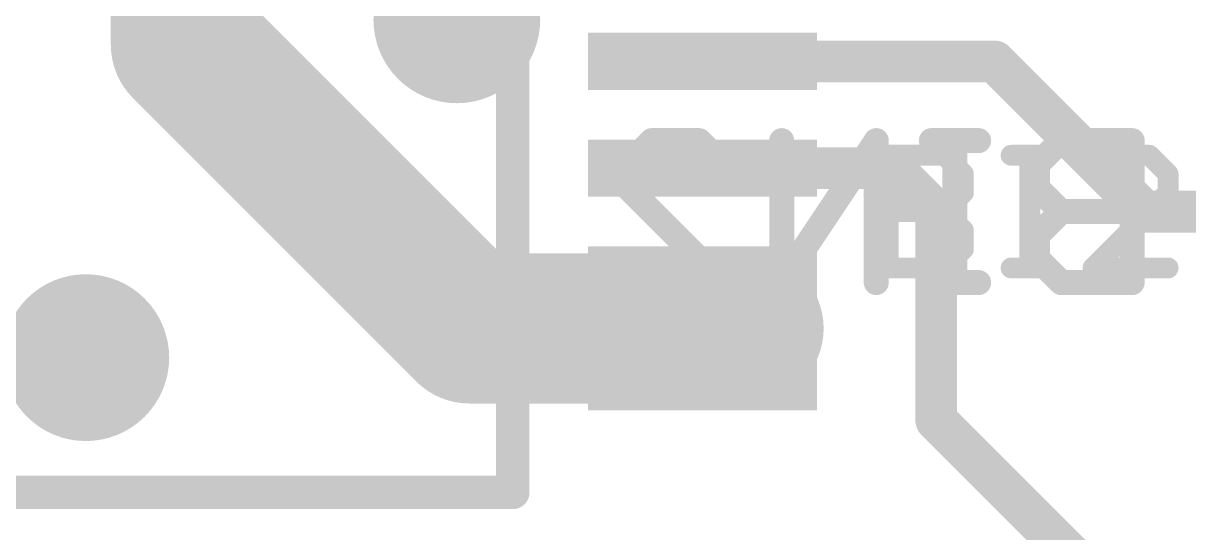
# Model space of a CAD drawing. Extents: x -39 to 68, y -16 to 20.
# Drawn here: x 9.68 to 16.78, y 4.4 to 7.5 of the extents above; entities that cross this region are included whole.
import ezdxf

# ---------------------------------------------------------------- set-up
doc = ezdxf.new("R2010")
doc.units = 0
for name, color, linetype in [('1', 12, 'CONTINUOUS'), ('18', 110, 'CONTINUOUS'), ('21', 41, 'CONTINUOUS'), ('22', 40, 'CONTINUOUS')]:
    doc.layers.add(name, color=color, linetype=linetype)

# ---------------------------------------------------------------- blocks, each defined once
blk = doc.blocks.new('RECT')
blk.add_solid([(-0.5, -0.5), (0.5, -0.5), (-0.5, 0.5), (0.5, 0.5)])
blk = doc.blocks.new('ROUNDV')
at = {"const_width": 0.5}
blk.add_lwpolyline([(0, -0.25, 1), (0, 0.25, 1), (0, -0.25)], format="xyb", dxfattribs=at)

msp = doc.modelspace()

# ---------------------------------------------------------------- linework, layer by layer
at = {"layer": '1'}
for points, const_width in [([(10.668, 7.366), (10.668, 12.7)], 0.9144), ([(12.3952, 5.6388), (10.668, 7.366)], 0.9144), ([(13.816, 7.265), (15.595, 7.265)], 0.254), ([(15.595, 7.265), (16.51, 6.35)], 0.254), ([(13.816, 6.615), (14.975, 6.615)], 0.254), ([(14.975, 6.615), (15.24, 6.35)], 0.254), ([(15.24, 6.35), (15.24, 5.08)], 0.254), ([(16.51, 6.35), (17.78, 6.35)], 0.254), ([(12.3952, 5.6388), (13.97, 5.6388)], 0.9144), ([(13.97, 5.6388), (14.097, 5.6388)], 0.9144), ([(13.816, 5.7928), (13.816, 5.965)], 0.254), ([(13.97, 5.6388), (13.816, 5.7928)], 0.254), ([(13.97, 5.6388), (13.816, 5.4848)], 0.254), ([(13.816, 5.4848), (13.816, 5.315)], 0.254), ([(15.24, 5.08), (16.51, 3.81)], 0.254)]:
    msp.add_lwpolyline(points, dxfattribs=dict(at, const_width=const_width))
for points, const_width in [([(10.8296, 7.5276, 1), (10.5064, 7.2044)], 0.4572), ([(10.4394, 7.366, 1), (10.8966, 7.366)], 0.4572), ([(13.816, 7.3285, 1), (13.816, 7.2015)], 0.127), ([(15.6399, 7.3099, 1), (15.5501, 7.2201)], 0.127), ([(15.595, 7.2015, 1), (15.595, 7.3285)], 0.127), ([(13.816, 6.6785, 1), (13.816, 6.5515)], 0.127), ([(15.0199, 6.6599, 1), (14.9301, 6.5701)], 0.127), ([(14.975, 6.5515, 1), (14.975, 6.6785)], 0.127), ([(15.3035, 6.35, 1), (15.1765, 6.35)], 0.127), ([(16.51, 6.4135, 1), (16.51, 6.2865)], 0.127), ([(15.1951, 6.3051, 1), (15.2849, 6.3949)], 0.127), ([(16.4651, 6.3051, 1), (16.5549, 6.3949)], 0.127), ([(12.3952, 5.8674, 1), (12.3952, 5.4102)], 0.4572), ([(13.97, 5.8674, 1), (13.97, 5.4102)], 0.4572), ([(13.8795, 5.965, 1), (13.7525, 5.965)], 0.127), ([(13.97, 5.4102, 1), (13.97, 5.8674)], 0.4572), ([(14.097, 5.4102, 1), (14.097, 5.8674)], 0.4572), ([(12.2336, 5.4772, 1), (12.5568, 5.8004)], 0.4572), ([(13.8609, 5.8377, 1), (13.7711, 5.7479)], 0.127), ([(13.7525, 5.7928, 1), (13.8795, 5.7928)], 0.127), ([(14.0149, 5.5939, 1), (13.9251, 5.6837)], 0.127), ([(13.9251, 5.5939, 1), (14.0149, 5.6837)], 0.127), ([(13.8795, 5.4848, 1), (13.7525, 5.4848)], 0.127), ([(13.7711, 5.5297, 1), (13.8609, 5.4399)], 0.127), ([(13.7525, 5.315, 1), (13.8795, 5.315)], 0.127), ([(15.2849, 5.1249, 1), (15.1951, 5.0351)], 0.127), ([(15.1765, 5.08, 1), (15.3035, 5.08)], 0.127)]:
    msp.add_lwpolyline(points, format="xyb", dxfattribs=dict(at, const_width=const_width))
at = {"layer": '21'}
for points, const_width in [([(12.66, 13.14), (12.66, 4.64)], 0.2032), ([(14.9479, 6.0071), (14.9479, 6.6935)], 0.127), ([(14.9479, 6.6935), (15.2911, 6.6935)], 0.127), ([(15.2911, 6.6935), (15.4055, 6.5791)], 0.127), ([(15.6963, 6.6935), (15.9251, 6.6935)], 0.127), ([(15.8107, 6.0071), (15.8107, 6.6935)], 0.127), ([(16.3097, 6.6935), (16.1953, 6.5791)], 0.127), ([(16.5385, 6.6935), (16.3097, 6.6935)], 0.127), ([(16.6529, 6.5791), (16.5385, 6.6935)], 0.127), ([(15.4055, 6.5791), (15.4055, 6.4647)], 0.127), ([(16.6529, 6.4647), (16.6529, 6.5791)], 0.127), ([(15.4055, 6.4647), (15.2911, 6.3503)], 0.127), ([(16.1953, 6.0071), (16.6529, 6.4647)], 0.127), ([(14.9479, 6.3503), (15.2911, 6.3503)], 0.127), ([(15.2911, 6.3503), (15.4055, 6.2359)], 0.127), ([(15.4055, 6.2359), (15.4055, 6.1215)], 0.127), ([(15.4055, 6.1215), (15.2911, 6.0071)], 0.127), ([(15.2911, 6.0071), (14.9479, 6.0071)], 0.127), ([(15.6963, 6.0071), (15.9251, 6.0071)], 0.127), ([(16.6529, 6.0071), (16.1953, 6.0071)], 0.127), ([(12.66, 4.64), (7.66, 4.64)], 0.2032)]:
    msp.add_lwpolyline(points, dxfattribs=dict(at, const_width=const_width))
for points, const_width in [([(14.9797, 6.6935, 1), (14.9162, 6.6935)], 0.0635), ([(14.9479, 6.7252, 1), (14.9479, 6.6617)], 0.0635), ([(15.3135, 6.7159, 1), (15.2686, 6.671)], 0.0635), ([(15.2911, 6.6617, 1), (15.2911, 6.7252)], 0.0635), ([(15.6963, 6.7252, 1), (15.6963, 6.6617)], 0.0635), ([(15.8425, 6.6935, 1), (15.779, 6.6935)], 0.0635), ([(15.9251, 6.6617, 1), (15.9251, 6.7252)], 0.0635), ([(16.3097, 6.7252, 1), (16.3097, 6.6617)], 0.0635), ([(16.3321, 6.671, 1), (16.2872, 6.7159)], 0.0635), ([(16.5609, 6.7159, 1), (16.516, 6.671)], 0.0635), ([(16.5385, 6.6617, 1), (16.5385, 6.7252)], 0.0635), ([(15.4372, 6.5791, 1), (15.3737, 6.5791)], 0.0635), ([(15.383, 6.5566, 1), (15.4279, 6.6015)], 0.0635), ([(16.1728, 6.6015, 1), (16.2177, 6.5566)], 0.0635), ([(16.6846, 6.5791, 1), (16.6211, 6.5791)], 0.0635), ([(16.6304, 6.5566, 1), (16.6753, 6.6015)], 0.0635), ([(15.3737, 6.4647, 1), (15.4372, 6.4647)], 0.0635), ([(15.4279, 6.4422, 1), (15.383, 6.4871)], 0.0635), ([(16.6211, 6.4647, 1), (16.6846, 6.4647)], 0.0635), ([(16.6753, 6.4422, 1), (16.6304, 6.4871)], 0.0635), ([(14.9479, 6.382, 1), (14.9479, 6.3185)], 0.0635), ([(15.3135, 6.3727, 1), (15.2686, 6.3278)], 0.0635), ([(15.2686, 6.3727, 1), (15.3135, 6.3278)], 0.0635), ([(15.2911, 6.3185, 1), (15.2911, 6.382)], 0.0635), ([(15.4372, 6.2359, 1), (15.3737, 6.2359)], 0.0635), ([(15.383, 6.2134, 1), (15.4279, 6.2583)], 0.0635), ([(15.4279, 6.099, 1), (15.383, 6.1439)], 0.0635), ([(15.3737, 6.1215, 1), (15.4372, 6.1215)], 0.0635), ([(14.9479, 6.0389, 1), (14.9479, 5.9754)], 0.0635), ([(14.9162, 6.0071, 1), (14.9797, 6.0071)], 0.0635), ([(15.2686, 6.0296, 1), (15.3135, 5.9846)], 0.0635), ([(15.2911, 5.9754, 1), (15.2911, 6.0389)], 0.0635), ([(15.6963, 6.0389, 1), (15.6963, 5.9754)], 0.0635), ([(15.779, 6.0071, 1), (15.8425, 6.0071)], 0.0635), ([(15.9251, 5.9754, 1), (15.9251, 6.0389)], 0.0635), ([(16.1728, 6.0296, 1), (16.2177, 5.9846)], 0.0635), ([(16.1953, 6.0389, 1), (16.1953, 5.9754)], 0.0635), ([(16.6529, 5.9754, 1), (16.6529, 6.0389)], 0.0635), ([(12.6092, 4.64, 1), (12.7108, 4.64)], 0.1016), ([(12.66, 4.5892, 1), (12.66, 4.6908)], 0.1016)]:
    msp.add_lwpolyline(points, format="xyb", dxfattribs=dict(at, const_width=const_width))
at = {"layer": '22', "const_width": 0.1524}
for points in [[(13.3629, 6.6385), (13.5069, 6.7825)], [(13.5069, 6.7825), (13.795, 6.7825)], [(13.795, 6.7825), (13.9391, 6.6385)], [(14.8746, 6.7825), (14.2984, 5.9182)], [(14.2984, 5.9182), (14.2984, 6.7825)], [(14.8746, 5.9182), (14.8746, 6.7825)], [(15.4983, 6.7825), (15.2102, 6.7825)], [(15.3542, 5.9182), (15.3542, 6.7825)], [(16.0016, 6.7825), (15.8576, 6.6385)], [(16.4338, 6.7825), (16.0016, 6.7825)], [(16.4338, 5.9182), (16.4338, 6.7825)], [(13.3629, 6.4944), (13.3629, 6.6385)], [(15.8576, 6.6385), (15.8576, 6.4944)], [(13.9391, 5.9182), (13.3629, 6.4944)], [(15.8576, 6.4944), (16.0016, 6.3504)], [(16.0016, 6.3504), (15.8576, 6.2063)], [(16.4338, 6.3504), (16.0016, 6.3504)], [(15.8576, 6.2063), (15.8576, 6.0623)], [(15.8576, 6.0623), (16.0016, 5.9182)], [(13.3629, 5.9182), (13.9391, 5.9182)], [(15.4983, 5.9182), (15.2102, 5.9182)], [(16.0016, 5.9182), (16.4338, 5.9182)]]:
    msp.add_lwpolyline(points, dxfattribs=at)
at = {"layer": '22', "const_width": 0.0762}
for points in [[(13.5069, 6.8206, 1), (13.5069, 6.7444)], [(13.5339, 6.7556, 1), (13.48, 6.8095)], [(13.822, 6.8095, 1), (13.7681, 6.7556)], [(13.795, 6.7444, 1), (13.795, 6.8206)], [(14.3365, 6.7825, 1), (14.2603, 6.7825)], [(14.9127, 6.7825, 1), (14.8365, 6.7825)], [(14.9063, 6.7614, 1), (14.8429, 6.8037)], [(15.2102, 6.8206, 1), (15.2102, 6.7444)], [(15.3923, 6.7825, 1), (15.3161, 6.7825)], [(15.4983, 6.7444, 1), (15.4983, 6.8206)], [(16.0016, 6.8206, 1), (16.0016, 6.7444)], [(16.0286, 6.7556, 1), (15.9747, 6.8095)], [(16.4719, 6.7825, 1), (16.3957, 6.7825)], [(16.4338, 6.7444, 1), (16.4338, 6.8206)], [(13.3359, 6.6654, 1), (13.3898, 6.6115)], [(13.401, 6.6385, 1), (13.3248, 6.6385)], [(13.9121, 6.6115, 1), (13.966, 6.6654)], [(15.8306, 6.6654, 1), (15.8845, 6.6115)], [(15.8957, 6.6385, 1), (15.8195, 6.6385)], [(13.3898, 6.5214, 1), (13.3359, 6.4675)], [(15.8845, 6.5214, 1), (15.8306, 6.4675)], [(13.3248, 6.4944, 1), (13.401, 6.4944)], [(15.8195, 6.4944, 1), (15.8957, 6.4944)], [(16.0016, 6.3885, 1), (16.0016, 6.3123)], [(16.0286, 6.3234, 1), (15.9747, 6.3773)], [(15.9747, 6.3234, 1), (16.0286, 6.3773)], [(16.4338, 6.3123, 1), (16.4338, 6.3885)], [(15.8306, 6.2333, 1), (15.8845, 6.1794)], [(15.8957, 6.2063, 1), (15.8195, 6.2063)], [(15.8845, 6.0892, 1), (15.8306, 6.0353)], [(15.8195, 6.0623, 1), (15.8957, 6.0623)], [(13.3629, 5.9563, 1), (13.3629, 5.8801)], [(13.9121, 5.8913, 1), (13.966, 5.9451)], [(13.9391, 5.8801, 1), (13.9391, 5.9563)], [(14.2667, 5.9393, 1), (14.3301, 5.8971)], [(15.2102, 5.9563, 1), (15.2102, 5.8801)], [(15.4983, 5.8801, 1), (15.4983, 5.9563)], [(16.0016, 5.9563, 1), (16.0016, 5.8801)], [(15.9747, 5.8913, 1), (16.0286, 5.9451)], [(16.4338, 5.8801, 1), (16.4338, 5.9563)], [(14.2603, 5.9182, 1), (14.3365, 5.9182)], [(14.8365, 5.9182, 1), (14.9127, 5.9182)], [(15.3161, 5.9182, 1), (15.3923, 5.9182)], [(16.3957, 5.9182, 1), (16.4719, 5.9182)]]:
    msp.add_lwpolyline(points, format="xyb", dxfattribs=at)

# ---------------------------------------------------------------- block references
at = {"layer": '1', "xscale": 0.348, "yscale": 1.397}
for p, rotation in [((13.816, 7.265), 270), ((13.816, 6.615), 270), ((13.816, 5.965), 90), ((13.816, 5.315), 90)]:
    msp.add_blockref('RECT', p, dxfattribs=dict(at, rotation=rotation))
at = {"layer": '18', "xscale": 1.016, "yscale": 1.016}
for p in [(12.319, 7.5184), (12.319, 7.5184), (10.0584, 5.461), (10.0584, 5.461)]:
    msp.add_blockref('ROUNDV', p, dxfattribs=at)

doc.saveas('drawing.dxf')
